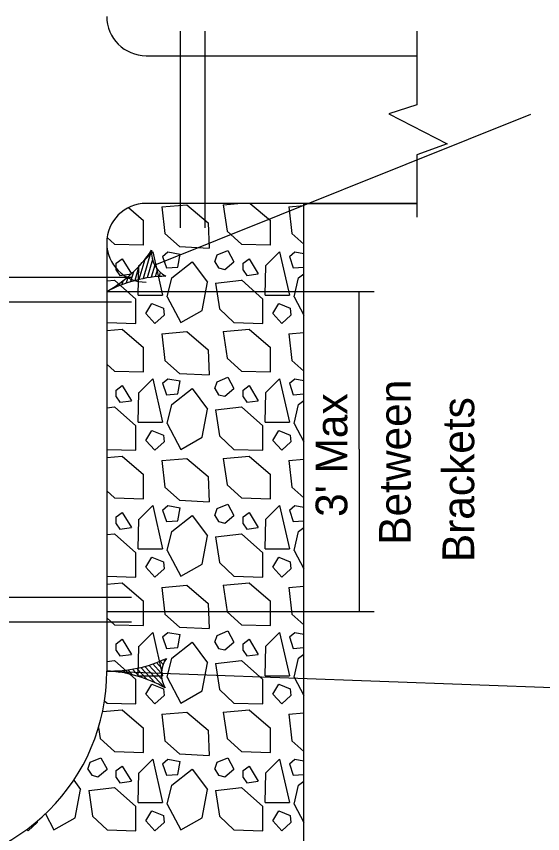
# Model space of a CAD drawing. Extents: x -952 to -721, y 1680 to 1979.
# Drawn here: x -804.29 to -781.7, y 1792.96 to 1828.06 of the extents above; entities that cross this region are included whole.
import ezdxf

# ---------------------------------------------------------------- set-up
doc = ezdxf.new("R2010")
doc.units = 0
for name, color, linetype in [('1', 7, 'Continuous'), ('Level 38', 7, 'Continuous'), ('TEXT', 7, 'Continuous'), ('UTILITY', 7, 'Continuous')]:
    doc.layers.add(name, color=color, linetype=linetype)

msp = doc.modelspace()

# ---------------------------------------------------------------- linework, layer by layer
at = {"layer": '1'}
for p, q in [((-782.214, 1823.85), (-798.355, 1817.367)), ((-798.507, 1817.986), (-798.857, 1816.796)), ((-798.778, 1817.622), (-799.032, 1816.76)), ((-798.454, 1817.61), (-798.682, 1816.829)), ((-799.268, 1817.087), (-799.389, 1816.667)), ((-799.032, 1817.327), (-799.211, 1816.716)), ((-798.356, 1817.368), (-798.507, 1816.852)), ((-798.24, 1817.198), (-798.335, 1816.875)), ((-799.489, 1816.883), (-799.574, 1816.609)), ((-798.114, 1817.067), (-798.168, 1816.889)), ((-797.977, 1816.96), (-797.996, 1816.896)), ((-800.128, 1816.409), (-800.137, 1816.381)), ((-799.923, 1816.552), (-799.943, 1816.468)), ((-799.712, 1816.708), (-799.76, 1816.543)), ((-798.074, 1799.853), (-798.435, 1800.247)), ((-798.046, 1800.058), (-798.275, 1800.304)), ((-797.986, 1800.23), (-798.119, 1800.367)), ((-797.917, 1800.386), (-797.963, 1800.435)), ((-800.414, 1799.944), (-774.838, 1799.002)), ((-800.081, 1799.921), (-800.107, 1799.943)), ((-799.834, 1799.886), (-799.895, 1799.951)), ((-799.577, 1799.839), (-799.694, 1799.965)), ((-799.304, 1799.781), (-799.502, 1799.99)), ((-799.011, 1799.697), (-799.311, 1800.02)), ((-798.692, 1799.59), (-799.124, 1800.055)), ((-798.338, 1799.439), (-798.948, 1800.096)), ((-797.928, 1799.234), (-798.772, 1800.143)), ((-798.047, 1799.592), (-798.601, 1800.189))]:
    msp.add_line(p, q, dxfattribs=at)
for centre, radius, start, end in [((-803.145, 1821.144), 5.612, 299.1418, 326.0831), ((-797.348, 1817.911), 1.144, 174.9143, 242.238), ((-797.776, 1811.287), 5.612, 91.0693, 118.0106), ((-800.261, 1805.555), 5.612, 268.4565, 295.3978), ((-796.925, 1799.816), 1.144, 144.229, 211.5527), ((-800.674, 1794.338), 5.612, 60.384, 87.3253)]:
    msp.add_arc(centre, radius, start, end, dxfattribs=at)
at = {"layer": 'Level 38'}
for p, q in [((-798.049, 1819.872), (-796.97, 1819.97)), ((-796.971, 1819.97), (-796.056, 1819.186)), ((-795.414, 1819.97), (-794.782, 1820.026)), ((-795.413, 1819.97), (-795.249, 1818.826)), ((-794.252, 1820.026), (-793.387, 1819.284)), ((-792.602, 1819.872), (-791.956, 1819.931)), ((-799.486, 1819.843), (-798.833, 1819.284)), ((-798.049, 1819.872), (-797.918, 1818.728)), ((-792.602, 1819.872), (-792.471, 1818.728)), ((-798.833, 1818.238), (-798.833, 1819.284)), ((-793.387, 1818.238), (-793.387, 1819.284)), ((-796.056, 1819.186), (-796.023, 1818.107)), ((-800.397, 1818.559), (-800.075, 1818.271)), ((-797.918, 1818.728), (-797.297, 1818.173)), ((-795.249, 1818.826), (-794.628, 1818.271)), ((-792.471, 1818.728), (-791.956, 1818.268)), ((-800.412, 1818.335), (-800.412, 1799.944)), ((-800.075, 1818.272), (-798.833, 1818.239)), ((-797.295, 1818.173), (-796.021, 1818.108)), ((-794.628, 1818.272), (-793.386, 1818.239)), ((-799.029, 1817.356), (-798.441, 1817.944)), ((-798.441, 1817.944), (-798.016, 1816.081)), ((-798.016, 1817.748), (-797.788, 1817.944)), ((-797.788, 1817.944), (-797.265, 1817.846)), ((-797.363, 1817.29), (-797.265, 1817.846)), ((-795.772, 1817.519), (-795.674, 1817.813)), ((-795.674, 1817.813), (-795.217, 1818.009)), ((-795.217, 1818.009), (-794.955, 1817.519)), ((-793.583, 1817.356), (-792.994, 1817.944)), ((-792.995, 1817.944), (-792.57, 1816.081)), ((-792.57, 1817.748), (-792.341, 1817.944)), ((-792.341, 1817.944), (-791.956, 1817.872)), ((-800.412, 1817.537), (-800.402, 1817.519)), ((-800.412, 1817.511), (-800.402, 1817.519)), ((-800.01, 1817.454), (-799.748, 1817.65)), ((-800.01, 1817.159), (-800.01, 1817.454)), ((-799.748, 1817.65), (-799.356, 1816.996)), ((-798.016, 1817.748), (-797.853, 1817.257)), ((-797.624, 1816.833), (-796.742, 1817.519)), ((-796.742, 1817.519), (-796.088, 1816.637)), ((-795.772, 1817.519), (-795.609, 1817.257)), ((-795.348, 1817.192), (-794.955, 1817.519)), ((-794.563, 1817.454), (-794.302, 1817.65)), ((-794.563, 1817.159), (-794.563, 1817.454)), ((-794.302, 1817.65), (-793.909, 1816.996)), ((-792.57, 1817.748), (-792.406, 1817.257)), ((-800.01, 1817.159), (-799.847, 1816.931)), ((-799.062, 1816.081), (-799.03, 1817.355)), ((-797.853, 1817.257), (-797.362, 1817.29)), ((-795.609, 1817.258), (-795.347, 1817.192)), ((-794.563, 1817.159), (-794.4, 1816.931)), ((-793.615, 1816.081), (-793.583, 1817.356)), ((-792.406, 1817.257), (-791.956, 1817.287)), ((-800.412, 1816.696), (-800.076, 1816.735)), ((-800.075, 1816.735), (-799.16, 1815.918)), ((-799.847, 1816.931), (-799.356, 1816.996)), ((-797.82, 1816.015), (-797.624, 1816.833)), ((-795.741, 1816.604), (-794.629, 1816.735)), ((-794.628, 1816.736), (-793.713, 1815.919)), ((-794.4, 1816.931), (-793.909, 1816.996)), ((-792.373, 1816.016), (-792.177, 1816.833)), ((-792.177, 1816.833), (-791.956, 1817.004)), ((-796.317, 1815.428), (-796.088, 1816.637)), ((-795.739, 1816.604), (-795.576, 1815.493)), ((-800.412, 1816.242), (-788.93, 1816.242)), ((-799.062, 1816.081), (-798.016, 1816.081)), ((-793.615, 1816.081), (-792.57, 1816.081)), ((-789.582, 1809.47), (-789.582, 1816.242)), ((-799.16, 1814.872), (-799.16, 1815.918)), ((-798.735, 1815.297), (-798.474, 1815.721)), ((-798.474, 1815.721), (-797.984, 1815.525)), ((-797.82, 1816.016), (-797.232, 1814.904)), ((-793.713, 1814.872), (-793.713, 1815.918)), ((-793.288, 1815.297), (-793.027, 1815.721)), ((-793.027, 1815.721), (-792.537, 1815.525)), ((-792.373, 1816.016), (-791.956, 1815.228)), ((-797.984, 1815.525), (-797.951, 1815.231)), ((-797.232, 1814.905), (-796.317, 1815.428)), ((-795.576, 1815.493), (-794.955, 1814.904)), ((-792.537, 1815.525), (-792.504, 1815.231)), ((-798.735, 1815.296), (-798.343, 1814.872)), ((-798.343, 1814.872), (-797.951, 1815.231)), ((-793.289, 1815.296), (-792.896, 1814.871)), ((-792.896, 1814.872), (-792.504, 1815.231)), ((-800.412, 1814.914), (-800.402, 1814.904)), ((-800.402, 1814.906), (-799.16, 1814.873)), ((-794.955, 1814.906), (-793.713, 1814.873)), ((-800.412, 1814.563), (-799.75, 1814.621)), ((-799.749, 1814.621), (-798.833, 1813.837)), ((-798.049, 1814.425), (-796.97, 1814.523)), ((-798.049, 1814.425), (-797.918, 1813.281)), ((-796.971, 1814.523), (-796.056, 1813.739)), ((-795.414, 1814.523), (-794.303, 1814.621)), ((-795.413, 1814.523), (-795.249, 1813.379)), ((-794.302, 1814.621), (-793.387, 1813.837)), ((-792.602, 1814.425), (-791.956, 1814.484)), ((-792.602, 1814.425), (-792.471, 1813.281)), ((-798.833, 1812.791), (-798.833, 1813.837)), ((-796.056, 1813.739), (-796.023, 1812.66)), ((-793.387, 1812.791), (-793.387, 1813.837)), ((-797.918, 1813.281), (-797.297, 1812.726)), ((-795.249, 1813.379), (-794.628, 1812.824)), ((-792.471, 1813.281), (-791.956, 1812.821)), ((-800.412, 1813.125), (-800.075, 1812.824)), ((-800.075, 1812.825), (-798.833, 1812.792)), ((-797.296, 1812.726), (-796.021, 1812.661)), ((-795.674, 1812.366), (-795.217, 1812.562)), ((-795.217, 1812.562), (-794.955, 1812.072)), ((-794.628, 1812.825), (-793.386, 1812.792)), ((-800.01, 1812.007), (-799.748, 1812.203)), ((-799.748, 1812.203), (-799.356, 1811.549)), ((-799.029, 1811.909), (-798.441, 1812.497)), ((-798.441, 1812.497), (-798.016, 1810.634)), ((-798.016, 1812.301), (-797.788, 1812.497)), ((-798.016, 1812.301), (-797.853, 1811.811)), ((-797.788, 1812.497), (-797.265, 1812.399)), ((-797.363, 1811.843), (-797.265, 1812.399)), ((-795.772, 1812.072), (-795.674, 1812.366)), ((-794.563, 1812.007), (-794.302, 1812.203)), ((-794.302, 1812.203), (-793.909, 1811.549)), ((-793.583, 1811.909), (-792.994, 1812.497)), ((-792.994, 1812.497), (-792.57, 1810.634)), ((-792.57, 1812.301), (-792.341, 1812.497)), ((-792.57, 1812.301), (-792.406, 1811.811)), ((-792.341, 1812.497), (-791.956, 1812.425)), ((-800.412, 1812.09), (-800.402, 1812.072)), ((-800.412, 1812.064), (-800.402, 1812.072)), ((-800.01, 1811.713), (-800.01, 1812.007)), ((-799.062, 1810.634), (-799.03, 1811.908)), ((-797.853, 1811.81), (-797.362, 1811.843)), ((-797.624, 1811.386), (-796.742, 1812.072)), ((-796.742, 1812.072), (-796.088, 1811.19)), ((-795.772, 1812.072), (-795.609, 1811.811)), ((-795.347, 1811.745), (-794.955, 1812.072)), ((-794.563, 1811.713), (-794.563, 1812.007)), ((-793.615, 1810.634), (-793.583, 1811.909)), ((-792.406, 1811.81), (-791.956, 1811.84)), ((-800.01, 1811.713), (-799.847, 1811.484)), ((-799.847, 1811.484), (-799.356, 1811.549)), ((-795.609, 1811.811), (-795.347, 1811.745)), ((-794.563, 1811.713), (-794.4, 1811.484)), ((-794.4, 1811.484), (-793.909, 1811.549)), ((-792.177, 1811.386), (-791.956, 1811.558)), ((-800.412, 1811.249), (-800.076, 1811.288)), ((-800.075, 1811.288), (-799.16, 1810.471)), ((-797.82, 1810.569), (-797.624, 1811.386)), ((-796.317, 1809.981), (-796.088, 1811.19)), ((-795.74, 1811.157), (-794.629, 1811.288)), ((-795.739, 1811.157), (-795.576, 1810.046)), ((-794.628, 1811.288), (-793.713, 1810.471)), ((-792.373, 1810.569), (-792.177, 1811.386)), ((-799.16, 1809.425), (-799.16, 1810.471)), ((-799.062, 1810.634), (-798.016, 1810.634)), ((-797.82, 1810.569), (-797.232, 1809.458)), ((-793.713, 1809.425), (-793.713, 1810.471)), ((-793.615, 1810.634), (-792.57, 1810.634)), ((-792.373, 1810.569), (-791.956, 1809.781)), ((-798.735, 1809.85), (-798.474, 1810.275)), ((-798.474, 1810.275), (-797.984, 1810.078)), ((-797.984, 1810.079), (-797.951, 1809.784)), ((-793.288, 1809.85), (-793.027, 1810.275)), ((-793.027, 1810.275), (-792.537, 1810.078)), ((-792.537, 1810.079), (-792.504, 1809.784)), ((-798.735, 1809.85), (-798.343, 1809.425)), ((-798.343, 1809.425), (-797.951, 1809.785)), ((-797.232, 1809.458), (-796.317, 1809.981)), ((-795.576, 1810.046), (-794.955, 1809.457)), ((-793.289, 1809.85), (-792.896, 1809.425)), ((-792.896, 1809.425), (-792.504, 1809.784)), ((-800.412, 1809.467), (-800.402, 1809.458)), ((-800.402, 1809.458), (-799.16, 1809.426)), ((-794.955, 1809.458), (-793.713, 1809.426)), ((-789.582, 1809.47), (-789.582, 1802.498)), ((-800.412, 1809.116), (-799.749, 1809.174)), ((-799.748, 1809.174), (-798.833, 1808.39)), ((-798.049, 1808.978), (-796.97, 1809.076)), ((-796.971, 1809.076), (-796.056, 1808.292)), ((-795.413, 1809.076), (-794.302, 1809.174)), ((-795.413, 1809.076), (-795.249, 1807.932)), ((-794.302, 1809.174), (-793.387, 1808.39)), ((-792.602, 1808.978), (-791.956, 1809.037)), ((-798.049, 1808.978), (-797.918, 1807.834)), ((-792.602, 1808.978), (-792.471, 1807.834)), ((-798.833, 1807.344), (-798.833, 1808.39)), ((-793.387, 1807.344), (-793.387, 1808.39)), ((-796.056, 1808.292), (-796.023, 1807.213)), ((-800.412, 1807.678), (-800.075, 1807.377)), ((-797.918, 1807.834), (-797.297, 1807.279)), ((-795.249, 1807.933), (-794.628, 1807.377)), ((-792.471, 1807.834), (-791.956, 1807.374)), ((-800.075, 1807.377), (-798.833, 1807.345)), ((-797.296, 1807.279), (-796.022, 1807.214)), ((-794.628, 1807.377), (-793.386, 1807.345)), ((-799.029, 1806.462), (-798.441, 1807.05)), ((-798.441, 1807.05), (-798.016, 1805.187)), ((-798.016, 1806.854), (-797.788, 1807.05)), ((-797.788, 1807.05), (-797.265, 1806.952)), ((-797.363, 1806.397), (-797.265, 1806.952)), ((-795.772, 1806.625), (-795.674, 1806.919)), ((-795.674, 1806.919), (-795.217, 1807.116)), ((-795.217, 1807.115), (-794.955, 1806.625)), ((-793.583, 1806.462), (-792.994, 1807.05)), ((-792.994, 1807.05), (-792.57, 1805.187)), ((-792.57, 1806.854), (-792.341, 1807.05)), ((-792.341, 1807.05), (-791.956, 1806.978)), ((-800.412, 1806.643), (-800.402, 1806.625)), ((-800.412, 1806.617), (-800.402, 1806.625)), ((-800.01, 1806.56), (-799.748, 1806.756)), ((-800.01, 1806.266), (-800.01, 1806.56)), ((-799.748, 1806.756), (-799.356, 1806.102)), ((-798.016, 1806.854), (-797.853, 1806.364)), ((-797.624, 1805.939), (-796.742, 1806.625)), ((-796.742, 1806.625), (-796.088, 1805.743)), ((-795.772, 1806.625), (-795.609, 1806.364)), ((-795.347, 1806.298), (-794.955, 1806.625)), ((-794.563, 1806.56), (-794.302, 1806.756)), ((-794.563, 1806.266), (-794.563, 1806.56)), ((-794.302, 1806.756), (-793.909, 1806.102)), ((-792.57, 1806.854), (-792.406, 1806.364)), ((-800.01, 1806.266), (-799.847, 1806.037)), ((-799.062, 1805.187), (-799.03, 1806.462)), ((-797.853, 1806.364), (-797.363, 1806.396)), ((-795.609, 1806.364), (-795.347, 1806.298)), ((-794.563, 1806.266), (-794.4, 1806.037)), ((-793.615, 1805.187), (-793.583, 1806.462)), ((-792.406, 1806.364), (-791.956, 1806.394)), ((-799.847, 1806.037), (-799.356, 1806.102)), ((-797.82, 1805.122), (-797.624, 1805.939)), ((-794.4, 1806.037), (-793.909, 1806.102)), ((-792.373, 1805.122), (-792.177, 1805.939)), ((-792.177, 1805.939), (-791.956, 1806.111)), ((-800.412, 1805.802), (-800.076, 1805.841)), ((-800.075, 1805.841), (-799.16, 1805.024)), ((-796.317, 1804.534), (-796.088, 1805.743)), ((-795.74, 1805.71), (-794.629, 1805.841)), ((-795.739, 1805.71), (-795.576, 1804.599)), ((-794.628, 1805.841), (-793.713, 1805.024)), ((-799.062, 1805.187), (-798.016, 1805.187)), ((-793.615, 1805.187), (-792.57, 1805.187)), ((-799.16, 1803.978), (-799.16, 1805.024)), ((-798.735, 1804.403), (-798.474, 1804.828)), ((-798.474, 1804.828), (-797.984, 1804.632)), ((-797.82, 1805.122), (-797.232, 1804.011)), ((-793.713, 1803.978), (-793.713, 1805.024)), ((-793.288, 1804.403), (-793.027, 1804.828)), ((-793.027, 1804.828), (-792.537, 1804.632)), ((-792.373, 1805.122), (-791.956, 1804.334)), ((-797.984, 1804.632), (-797.951, 1804.338)), ((-797.232, 1804.011), (-796.317, 1804.534)), ((-795.576, 1804.599), (-794.955, 1804.011)), ((-792.537, 1804.632), (-792.504, 1804.338)), ((-798.735, 1804.403), (-798.343, 1803.978)), ((-798.343, 1803.978), (-797.951, 1804.338)), ((-793.289, 1804.403), (-792.896, 1803.978)), ((-792.896, 1803.978), (-792.504, 1804.338)), ((-800.412, 1804.02), (-800.402, 1804.011)), ((-800.402, 1804.011), (-799.16, 1803.979)), ((-794.955, 1804.011), (-793.713, 1803.979)), ((-800.412, 1803.669), (-799.749, 1803.727)), ((-799.748, 1803.727), (-798.833, 1802.943)), ((-798.049, 1803.531), (-796.97, 1803.629)), ((-798.049, 1803.531), (-797.918, 1802.387)), ((-796.971, 1803.629), (-796.055, 1802.845)), ((-795.413, 1803.629), (-794.302, 1803.727)), ((-795.413, 1803.629), (-795.249, 1802.486)), ((-794.302, 1803.728), (-793.387, 1802.943)), ((-792.602, 1803.531), (-791.956, 1803.59)), ((-792.602, 1803.531), (-792.471, 1802.388)), ((-798.833, 1801.897), (-798.833, 1802.943)), ((-796.056, 1802.845), (-796.023, 1801.766)), ((-793.387, 1801.897), (-793.387, 1802.943)), ((-800.412, 1802.498), (-788.93, 1802.498)), ((-797.918, 1802.388), (-797.297, 1801.832)), ((-795.249, 1802.486), (-794.628, 1801.93)), ((-792.471, 1802.388), (-791.956, 1801.927)), ((-800.412, 1802.231), (-800.075, 1801.93)), ((-800.075, 1801.93), (-798.833, 1801.898)), ((-797.297, 1801.832), (-796.022, 1801.767)), ((-795.674, 1801.473), (-795.217, 1801.669)), ((-795.217, 1801.669), (-794.955, 1801.178)), ((-794.628, 1801.93), (-793.386, 1801.898)), ((-800.01, 1801.113), (-799.748, 1801.309)), ((-799.748, 1801.309), (-799.356, 1800.655)), ((-799.029, 1801.015), (-798.441, 1801.603)), ((-798.441, 1801.603), (-798.016, 1799.741)), ((-798.016, 1801.407), (-797.788, 1801.603)), ((-798.016, 1801.407), (-797.853, 1800.917)), ((-797.788, 1801.603), (-797.265, 1801.505)), ((-797.363, 1800.95), (-797.265, 1801.505)), ((-795.772, 1801.178), (-795.674, 1801.472)), ((-794.563, 1801.113), (-794.302, 1801.309)), ((-794.302, 1801.309), (-793.909, 1800.655)), ((-793.583, 1801.015), (-792.994, 1801.603)), ((-792.994, 1801.603), (-792.57, 1799.74)), ((-792.57, 1801.407), (-792.341, 1801.603)), ((-792.57, 1801.407), (-792.406, 1800.917)), ((-792.341, 1801.603), (-791.956, 1801.531)), ((-800.412, 1801.196), (-800.402, 1801.178)), ((-800.412, 1801.17), (-800.402, 1801.178)), ((-800.01, 1800.819), (-800.01, 1801.113)), ((-799.062, 1799.74), (-799.03, 1801.015)), ((-797.853, 1800.917), (-797.363, 1800.95)), ((-797.624, 1800.492), (-796.742, 1801.178)), ((-796.742, 1801.178), (-796.088, 1800.296)), ((-795.772, 1801.178), (-795.609, 1800.917)), ((-795.347, 1800.852), (-794.955, 1801.178)), ((-794.563, 1800.819), (-794.563, 1801.113)), ((-793.615, 1799.74), (-793.583, 1801.015)), ((-792.406, 1800.917), (-791.956, 1800.947)), ((-800.01, 1800.819), (-799.847, 1800.59)), ((-799.847, 1800.59), (-799.356, 1800.655)), ((-795.609, 1800.917), (-795.347, 1800.852)), ((-794.563, 1800.819), (-794.4, 1800.59)), ((-794.4, 1800.59), (-793.909, 1800.655)), ((-792.177, 1800.492), (-791.956, 1800.664)), ((-800.412, 1800.355), (-800.076, 1800.394)), ((-800.075, 1800.394), (-799.16, 1799.577)), ((-797.82, 1799.675), (-797.624, 1800.492)), ((-796.317, 1799.087), (-796.088, 1800.296)), ((-795.74, 1800.263), (-794.629, 1800.394)), ((-795.74, 1800.263), (-795.576, 1799.152)), ((-794.628, 1800.394), (-793.713, 1799.577)), ((-792.373, 1799.675), (-792.177, 1800.492)), ((-799.16, 1798.531), (-799.16, 1799.577)), ((-799.062, 1799.74), (-798.016, 1799.74)), ((-797.82, 1799.675), (-797.232, 1798.564)), ((-793.713, 1798.531), (-793.713, 1799.577)), ((-793.615, 1799.74), (-792.57, 1799.74)), ((-792.373, 1799.675), (-791.956, 1798.887)), ((-798.735, 1798.956), (-798.474, 1799.381)), ((-798.474, 1799.381), (-797.984, 1799.185)), ((-793.288, 1798.956), (-793.027, 1799.381)), ((-793.027, 1799.381), (-792.537, 1799.185)), ((-798.735, 1798.956), (-798.343, 1798.531)), ((-798.343, 1798.531), (-797.951, 1798.891)), ((-797.984, 1799.185), (-797.951, 1798.891)), ((-797.232, 1798.564), (-796.317, 1799.087)), ((-795.576, 1799.152), (-794.955, 1798.564)), ((-793.289, 1798.956), (-792.896, 1798.531)), ((-792.896, 1798.531), (-792.504, 1798.891)), ((-792.537, 1799.185), (-792.504, 1798.891)), ((-800.509, 1798.665), (-800.402, 1798.564)), ((-800.402, 1798.564), (-799.16, 1798.531)), ((-794.955, 1798.564), (-793.713, 1798.531)), ((-800.592, 1798.206), (-799.748, 1798.281)), ((-799.748, 1798.281), (-798.833, 1797.496)), ((-798.049, 1798.085), (-796.971, 1798.183)), ((-796.971, 1798.183), (-796.055, 1797.398)), ((-795.413, 1798.183), (-794.302, 1798.281)), ((-795.413, 1798.183), (-795.249, 1797.039)), ((-794.302, 1798.281), (-793.387, 1797.496)), ((-792.602, 1798.085), (-791.956, 1798.143)), ((-798.049, 1798.084), (-797.919, 1796.94)), ((-792.602, 1798.085), (-792.471, 1796.941)), ((-800.765, 1797.524), (-800.696, 1797.039)), ((-798.833, 1796.45), (-798.833, 1797.496)), ((-793.387, 1796.45), (-793.387, 1797.496)), ((-796.056, 1797.398), (-796.023, 1796.32)), ((-800.696, 1797.039), (-800.075, 1796.483)), ((-797.918, 1796.941), (-797.297, 1796.385)), ((-795.249, 1797.039), (-794.628, 1796.483)), ((-792.471, 1796.941), (-791.956, 1796.48)), ((-800.075, 1796.483), (-798.833, 1796.45)), ((-797.297, 1796.385), (-796.023, 1796.32)), ((-794.628, 1796.483), (-793.387, 1796.45)), ((-801.121, 1796.026), (-800.664, 1796.222)), ((-800.664, 1796.222), (-800.402, 1795.731)), ((-799.029, 1795.568), (-798.441, 1796.156)), ((-798.441, 1796.157), (-798.016, 1794.294)), ((-798.016, 1795.96), (-797.788, 1796.156)), ((-797.788, 1796.156), (-797.265, 1796.058)), ((-797.363, 1795.503), (-797.265, 1796.058)), ((-795.674, 1796.026), (-795.217, 1796.222)), ((-795.217, 1796.222), (-794.955, 1795.731)), ((-793.583, 1795.568), (-792.994, 1796.156)), ((-792.994, 1796.156), (-792.57, 1794.294)), ((-792.57, 1795.96), (-792.341, 1796.156)), ((-792.341, 1796.156), (-791.956, 1796.084)), ((-801.219, 1795.731), (-801.121, 1796.026)), ((-801.219, 1795.732), (-801.056, 1795.47)), ((-800.794, 1795.405), (-800.402, 1795.732)), ((-800.01, 1795.666), (-799.748, 1795.862)), ((-799.748, 1795.862), (-799.356, 1795.209)), ((-798.016, 1795.96), (-797.853, 1795.47)), ((-797.624, 1795.045), (-796.742, 1795.731)), ((-796.742, 1795.731), (-796.088, 1794.849)), ((-795.772, 1795.731), (-795.674, 1796.026)), ((-795.772, 1795.731), (-795.609, 1795.47)), ((-795.347, 1795.405), (-794.955, 1795.731)), ((-794.563, 1795.666), (-794.302, 1795.862)), ((-794.302, 1795.862), (-793.909, 1795.209)), ((-792.57, 1795.96), (-792.406, 1795.47)), ((-801.056, 1795.47), (-800.794, 1795.405)), ((-800.01, 1795.372), (-800.01, 1795.666)), ((-800.01, 1795.372), (-799.847, 1795.143)), ((-799.062, 1794.293), (-799.03, 1795.568)), ((-797.853, 1795.47), (-797.363, 1795.503)), ((-795.609, 1795.47), (-795.347, 1795.405)), ((-794.563, 1795.372), (-794.563, 1795.666)), ((-794.563, 1795.372), (-794.4, 1795.143)), ((-793.615, 1794.294), (-793.583, 1795.568)), ((-792.406, 1795.47), (-791.956, 1795.5)), ((-801.833, 1795.252), (-801.535, 1794.849)), ((-799.847, 1795.143), (-799.356, 1795.209)), ((-797.82, 1794.228), (-797.624, 1795.045)), ((-794.4, 1795.143), (-793.909, 1795.209)), ((-792.373, 1794.228), (-792.177, 1795.045)), ((-792.177, 1795.045), (-791.956, 1795.217)), ((-801.764, 1793.64), (-801.535, 1794.85)), ((-801.187, 1794.816), (-801.023, 1793.705)), ((-801.186, 1794.816), (-800.075, 1794.947)), ((-800.075, 1794.947), (-799.16, 1794.13)), ((-796.317, 1793.64), (-796.088, 1794.849)), ((-795.74, 1794.816), (-794.628, 1794.947)), ((-795.74, 1794.816), (-795.576, 1793.705)), ((-794.628, 1794.947), (-793.713, 1794.13)), ((-799.062, 1794.294), (-798.016, 1794.294)), ((-793.615, 1794.294), (-792.57, 1794.294)), ((-799.16, 1793.084), (-799.16, 1794.13)), ((-798.735, 1793.509), (-798.474, 1793.934)), ((-798.474, 1793.934), (-797.984, 1793.738)), ((-797.82, 1794.228), (-797.232, 1793.117)), ((-793.713, 1793.084), (-793.713, 1794.13)), ((-793.288, 1793.509), (-793.027, 1793.934)), ((-793.027, 1793.934), (-792.537, 1793.738)), ((-792.373, 1794.228), (-791.956, 1793.441)), ((-803.047, 1793.811), (-802.679, 1793.117)), ((-802.679, 1793.117), (-801.764, 1793.64)), ((-801.023, 1793.705), (-800.402, 1793.117)), ((-797.984, 1793.738), (-797.951, 1793.444)), ((-797.232, 1793.117), (-796.317, 1793.64)), ((-795.576, 1793.705), (-794.955, 1793.117)), ((-792.537, 1793.738), (-792.504, 1793.444)), ((-803.79, 1793.084), (-803.398, 1793.444)), ((-803.403, 1793.492), (-803.398, 1793.444)), ((-798.735, 1793.509), (-798.343, 1793.084)), ((-798.343, 1793.084), (-797.951, 1793.444)), ((-793.288, 1793.509), (-792.896, 1793.084)), ((-792.896, 1793.084), (-792.504, 1793.444)), ((-803.844, 1793.143), (-803.79, 1793.084)), ((-800.402, 1793.117), (-799.16, 1793.084)), ((-794.955, 1793.117), (-793.713, 1793.084))]:
    msp.add_line(p, q, dxfattribs=at)
msp.add_lwpolyline([(-791.956, 1772.193), (-791.956, 1820.026), (-787.1, 1820.026), (-798.721, 1820.026)], dxfattribs=at)
for centre, radius, start, end in [((-798.721, 1818.335), 1.691, 90, 180), ((-808.867, 1799.944), 8.455, 270, 0)]:
    msp.add_arc(centre, radius, start, end, dxfattribs=at)
at = {"layer": 'TEXT'}
msp.add_lwpolyline([(-787.1, 1827.424), (-787.1, 1824.264), (-788.307, 1823.871), (-785.799, 1822.584), (-787.1, 1822.11), (-787.1, 1819.435)], dxfattribs=at)
at = {"layer": 'UTILITY'}
msp.add_line((-798.721, 1826.367), (-787.1, 1826.367), dxfattribs=at)
for points in [[(-797.241, 1818.969), (-797.241, 1827.424)], [(-796.184, 1818.969), (-796.184, 1827.424)], [(-807.81, 1816.855), (-799.355, 1816.855)], [(-807.81, 1815.798), (-799.355, 1815.798)], [(-807.81, 1803.115), (-799.355, 1803.115)], [(-807.81, 1802.058), (-799.355, 1802.058)]]:
    msp.add_lwpolyline(points, dxfattribs=at)
for centre in [(-798.721, 1828.058), (-798.721, 1818.335)]:
    msp.add_arc(centre, 1.691, 180, 270, dxfattribs=at)

# ---------------------------------------------------------------- texts
at = {"layer": 'Level 38'}
for s, p in [('Between', (-787.362, 1805.367)), ("3' Max", (-790.085, 1806.562)), (' Brackets', (-784.638, 1804.113))]:
    msp.add_text(s, height=1.3617, rotation=90, dxfattribs=at).set_placement(p)

doc.saveas('drawing.dxf')
